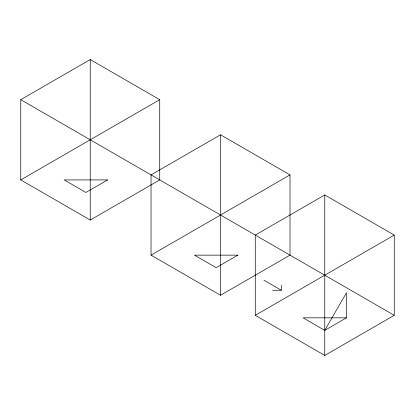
<?xml version="1.0" encoding="UTF-8"?>
<svg xmlns="http://www.w3.org/2000/svg" width="415" height="415" viewBox="0 0 415 415"><rect width="100%" height="100%" fill="white"/><g stroke="black" fill="none" stroke-linecap="round" stroke-linejoin="round"><path stroke-width="0.62" d="M324.763 330.366L346.478 292.751L346.478 317.828L324.763 330.366L303.049 317.828L346.478 317.828M20.75 99.678L90.237 59.563L159.728 99.678L159.728 179.918L90.237 220.038L20.75 179.918L20.75 99.678L394.25 315.322L394.25 235.082L324.763 194.962L255.272 235.082L255.272 315.322L324.763 355.437L394.25 315.322M20.75 179.918L159.728 99.678M220.531 134.782L151.039 174.902L151.039 255.142L220.531 295.262L290.018 255.142L290.018 174.902L220.531 134.782L220.531 295.262M151.039 255.142L290.018 174.902M255.272 315.322L394.25 235.082M272.645 290.246L281.334 290.246L281.334 285.23M263.961 280.218L281.334 290.246M324.763 194.962L324.763 355.437M90.237 59.563L90.237 220.038M107.61 179.918L85.895 192.456L64.18 179.918L107.61 179.918M237.899 255.142L216.184 267.68L194.469 255.142L237.899 255.142"/></g></svg>
